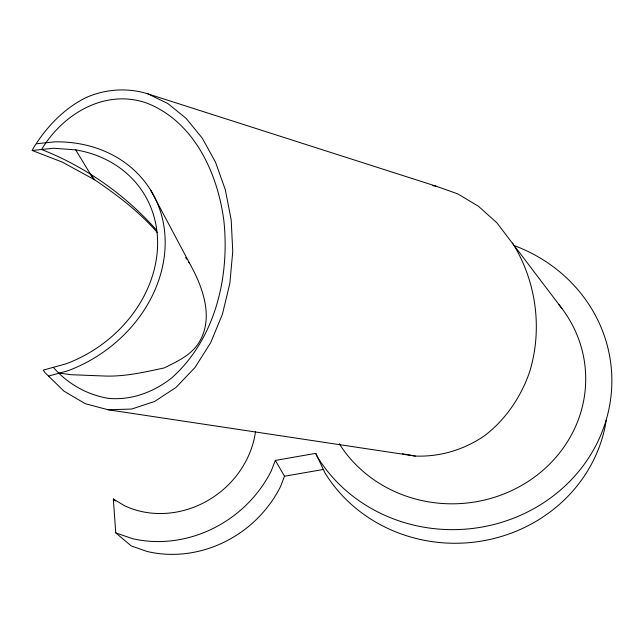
<?xml version="1.0" encoding="UTF-8"?>
<svg xmlns="http://www.w3.org/2000/svg" width="644" height="644" viewBox="0 0 644 644"><rect width="100%" height="100%" fill="white"/><g stroke="black" fill="none" stroke-linecap="round" stroke-linejoin="round"><path stroke-width="0.97" d="M513.534 245.316A157.675 147.194 -4.7 0 1 572.927 478.041A157.675 147.194 -4.7 0 1 317.476 456.982L315.729 453.36L275.342 460.412L284.511 476.222L280.567 486.478A114.278 104.328 -37.9 0 1 147.17 551.489L131.255 545.927L115.759 532.87L113.336 498.995L124.783 505.878A90.836 82.343 -37 0 0 255.523 431.593M275.342 460.412L271.213 471.038A118.826 107.733 -37.1 0 1 132.278 538.617L115.759 532.87M157.394 232.605C139.394 211.884 117.329 195.14 94.692 179.813L62.323 162.119L32.2 150.487L33.528 147.79C46.473 127.045 63.659 108.82 85.7 97.719C105.342 89.009 127.423 87.423 147.975 93.887L435.795 186.092L457.779 193.884L478.395 206.233L496.886 222.792L561.89 308.428M48.517 376.104L68.014 370.727A133.872 112.62 -32.5 0 0 164.985 236.163A133.872 112.62 -32.5 0 0 54.523 141.857L36.41 143.773M284.511 476.222L323.328 469.476L325.011 472.978A151.565 142.356 -3.9 0 0 484.666 540.525A151.565 142.356 -3.9 0 0 606.221 420.411M32.2 150.487L53.492 148.249L75.694 149.859A126.095 106.075 -32.5 0 1 157.506 247.61A126.095 106.075 -32.5 0 1 66.082 363.812L43.277 370.107L44.991 372.659L63.845 391.061L85.185 403.659L108.112 409.777L415.251 456.065C440.255 457.023 464.775 449.584 485.238 435.223C505.951 419.123 520.867 396.978 529.481 372.296C542.844 329.285 536.347 281.227 512.544 243.054M108.112 409.777L131.593 409.053L154.592 401.478L176.054 387.39L195.019 367.466L210.685 342.68L222.43 314.2L229.852 283.336L232.758 251.426L231.172 219.805L225.303 189.698L215.515 162.183L202.288 138.186L186.197 118.456L167.867 103.563L147.975 93.887M59.296 373.134L71.605 374.736L105.801 376.064C125.572 376.579 144.836 372.087 164.019 367.974L164.309 367.885C176.689 361.687 189.674 355.939 197.917 344.202L197.974 344.073C214.782 318.901 202.9 287.176 189.569 263.243L150.744 190.27M432.857 185.697L435.795 186.092M402.484 453.787L415.251 456.065M156.581 230.141C125.29 194.834 85.499 166.699 41.57 149.505C62.806 114.085 104.537 88.743 146.156 102.847C194.013 121.193 217.801 173.204 223.919 221.166C229.739 277.162 215.233 338.784 172.157 377.537C154.246 391.898 131.923 400.399 108.788 398.411C87.23 394.941 67.596 383.824 53.315 367.338M113.336 498.995L115.542 501.032M90.232 173.808L94.692 179.813M185.585 257.503L186.72 259.146M188.434 261.609L189.569 263.243M75.694 149.859L93.275 178.823M315.729 453.36L323.328 469.476M558.879 304.596A132.286 123.447 -4.7 0 1 526.856 482.284A132.286 123.447 -4.7 0 1 339.267 443.732"/></g></svg>
